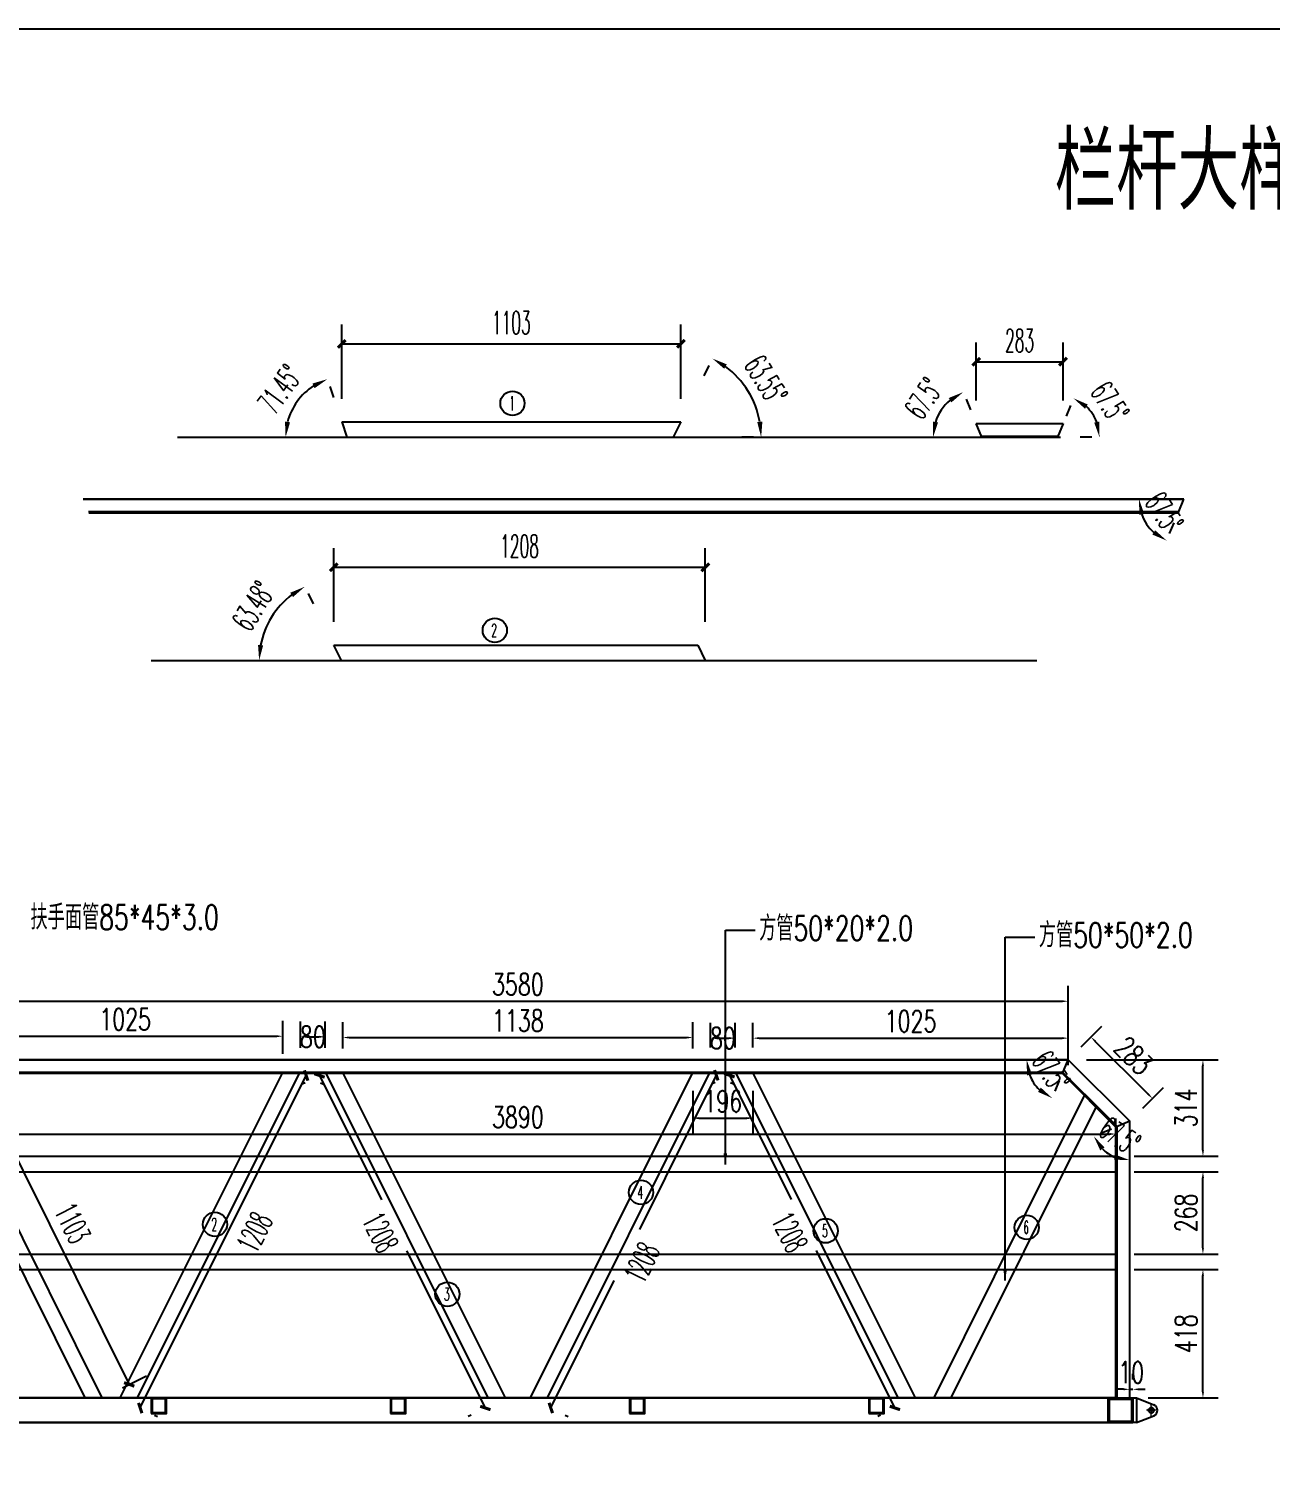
# Model space of a CAD drawing. Header units: millimetres. Extents: x 482615 to 507043, y 486319 to 505296.
# Drawn here: x 498500 to 502537, y 500615 to 505296 of the extents above; entities that cross this region are included whole.
import ezdxf
from ezdxf.enums import TextEntityAlignment as Align

# ---------------------------------------------------------------- set-up
doc = ezdxf.new("R2010")
doc.units = ezdxf.units.MM
doc.header["$LTSCALE"] = 1000
doc.linetypes.add('ACAD_ISO03W100', pattern=[30, 12, -18])
doc.linetypes.add('CENTER2', pattern=[28.575, 19.05, -3.175, 3.175, -3.175])
doc.layers.add('0 [HR] Dim', color=6, linetype='Continuous', lineweight=13)
for name, color, linetype in [('PUB_DIM', 3, 'Continuous'), ('PUB_TEXT', 7, 'Continuous'), ('W-STEEL_KEEL钢龙骨', 5, 'Continuous')]:
    doc.layers.add(name, color=color, linetype=linetype)
doc.styles.add('_TCH_DIM_T3', font='SIMPLEX.shx', dxfattribs={"width": 0.494118, "bigfont": 'GBCBIG.shx'})
doc.styles.add('AIRAL', font='arial.ttf')
doc.styles.get("Standard").update_dxf_attribs({"font": 'simplex.shx', "width": 0.8, "bigfont": 'hztxt.shx'})
doc.styles.add('STANDARD_T3', font='simplex.shx', dxfattribs={"width": 0.7, "bigfont": 'hztxt.shx'})
doc.dimstyles.new('03', dxfattribs={"dimscale": 30, "dimtxt": 2.5, "dimasz": 1.2, "dimexe": 1, "dimexo": 1.5, "dimgap": 0.5, "dimtad": 1, "dimdec": 0, "dimzin": 1, "dimdsep": 46, "dimtxsty": 'AIRAL', "dimcen": 1.5, "dimclrd": 256, "dimclre": 256, "dimclrt": 7, "dimadec": 0, "dimazin": 0, "dimtfac": 1, "dimtdec": 0, "dimtix": 1, "dimtmove": 0, "dimatfit": 0, "dimfxl": 0, "dimlwd": -1, "dimlwe": -1, "dimarcsym": 0})
doc.dimstyles.new('_TCH_ARCH&&25', dxfattribs={"dimtxt": 74.375, "dimasz": 25, "dimexe": 62.5, "dimexo": 75, "dimgap": 31.5625, "dimtad": 1, "dimdec": 0, "dimzin": 0, "dimdsep": 46, "dimtxsty": '_TCH_DIM_T3', "dimblk": 'ARCHTICK', "dimcen": 0.09, "dimclrt": 7, "dimazin": 2, "dimtfac": 1, "dimtdec": 0, "dimtix": 1, "dimtmove": 2, "dimatfit": 3, "dimfxl": 0, "dimtolj": 1, "dimtzin": 0, "dimarcsym": 0})
doc.dimstyles.new('_TCH_ARROW&&25', dxfattribs={"dimtxt": 74.375, "dimasz": 50, "dimexe": 62.5, "dimexo": 75, "dimgap": 31.5625, "dimtad": 1, "dimdec": 0, "dimzin": 0, "dimdsep": 46, "dimtxsty": '_TCH_DIM_T3', "dimcen": 0.09, "dimclrt": 7, "dimazin": 2, "dimtfac": 1, "dimtdec": 0, "dimtix": 1, "dimtmove": 2, "dimatfit": 3, "dimfxl": 0, "dimtolj": 1, "dimtzin": 0, "dimarcsym": 0})
doc.dimstyles.new('W&&20', dxfattribs={"dimtxt": 70, "dimasz": 20, "dimexe": 50, "dimexo": 60, "dimgap": 20, "dimtad": 1, "dimdec": 0, "dimzin": 0, "dimdsep": 46, "dimtxsty": 'STANDARD_T3', "dimcen": 0.09, "dimclrd": 1, "dimclre": 1, "dimclrt": 7, "dimazin": 2, "dimtfac": 1, "dimtdec": 0, "dimtix": 1, "dimtmove": 2, "dimatfit": 3, "dimfxl": 0, "dimtolj": 1, "dimtzin": 0, "dimarcsym": 0})

# ---------------------------------------------------------------- blocks, each defined once
blk = doc.blocks.new('*D68')
at = {"color": 1, "lineweight": -2, "transparency": 16777216}
for p, q in [((501922.8, 501985.5), (501989.8, 502052.5)), ((502140.3, 501831.3), (501968.6, 502003)), ((502122.8, 501785.5), (502189.8, 501852.5))]:
    blk.add_line(p, q, dxfattribs=at)
at = {"color": 1, "transparency": 16777216}
for points in [[(501971, 502005.4), (501966.3, 502000.7), (501954.5, 502017.2)], [(502142.7, 501833.7), (502138, 501829), (502154.5, 501817.2)]]:
    blk.add_solid(points, dxfattribs=at)
at = {"layer": 'Defpoints', "color": 0, "transparency": 16777216}
for p in [(501954.5, 502017.2), (501880.4, 501943.1), (502080.4, 501743.1)]:
    blk.add_point(p, dxfattribs=at)
at = {"color": 7, "transparency": 16777216, "insert": (502093.4, 501956.1), "char_height": 70, "attachment_point": 5, "rotation": 315, "style": 'STANDARD_T3'}
blk.add_mtext('\\A1;283', dxfattribs=at)
blk = doc.blocks.new('*D43')
at = {"color": 1, "lineweight": -2, "transparency": 16777216}
for p, q in [((498300.4, 501925.3), (498300.4, 502183.5)), ((501880.4, 501925.3), (501880.4, 502183.5)), ((498320.4, 502133.5), (501860.4, 502133.5))]:
    blk.add_line(p, q, dxfattribs=at)
at = {"color": 1, "transparency": 16777216}
for points in [[(498320.4, 502136.8), (498320.4, 502130.1), (498300.4, 502133.5)], [(501860.4, 502136.8), (501860.4, 502130.1), (501880.4, 502133.5)]]:
    blk.add_solid(points, dxfattribs=at)
at = {"layer": 'Defpoints', "color": 0, "transparency": 16777216}
for p in [(501880.4, 502133.5), (498300.4, 501865.3), (501880.4, 501865.3)]:
    blk.add_point(p, dxfattribs=at)
at = {"color": 7, "transparency": 16777216, "insert": (500090.4, 502188.5), "char_height": 70, "attachment_point": 5, "style": 'STANDARD_T3'}
blk.add_mtext('\\A1;3580', dxfattribs=at)
blk = doc.blocks.new('*D69')
at = {"color": 1, "lineweight": -2, "transparency": 16777216}
for p, q in [((502080.4, 500903.1), (502080.4, 500921.3)), ((502090.4, 500903.1), (502090.4, 500921.3)), ((502060.4, 500871.3), (502040.4, 500871.3)), ((502080.4, 500871.3), (502090.4, 500871.3)), ((502110.4, 500871.3), (502130.4, 500871.3))]:
    blk.add_line(p, q, dxfattribs=at)
at = {"color": 1, "transparency": 16777216}
for points in [[(502060.4, 500874.6), (502060.4, 500867.9), (502080.4, 500871.3)], [(502110.4, 500874.6), (502110.4, 500867.9), (502090.4, 500871.3)]]:
    blk.add_solid(points, dxfattribs=at)
at = {"layer": 'Defpoints', "color": 0, "transparency": 16777216}
for p in [(502080.4, 500843.1), (502090.4, 500871.3), (502090.4, 500843.1)]:
    blk.add_point(p, dxfattribs=at)
at = {"color": 7, "transparency": 16777216, "insert": (502085.4, 500926.3), "char_height": 70, "attachment_point": 5, "style": 'STANDARD_T3'}
blk.add_mtext('\\A1;10', dxfattribs=at)
blk = doc.blocks.new('*D70')
at = {"color": 1, "lineweight": -2, "transparency": 16777216}
for p, q in [((502095.4, 501261.1), (502368.6, 501261.1)), ((502318.6, 500863.1), (502318.6, 501241.1)), ((502140.4, 500843.1), (502368.6, 500843.1))]:
    blk.add_line(p, q, dxfattribs=at)
at = {"color": 1, "transparency": 16777216}
for points in [[(502315.2, 501241.1), (502321.9, 501241.1), (502318.6, 501261.1)], [(502315.2, 500863.1), (502321.9, 500863.1), (502318.6, 500843.1)]]:
    blk.add_solid(points, dxfattribs=at)
at = {"layer": 'Defpoints', "color": 0, "transparency": 16777216}
for p in [(502035.4, 501261.1), (502318.6, 501261.1), (502080.4, 500843.1)]:
    blk.add_point(p, dxfattribs=at)
at = {"color": 7, "transparency": 16777216, "insert": (502263.6, 501052.1), "char_height": 70, "attachment_point": 5, "rotation": 90, "style": 'STANDARD_T3'}
blk.add_mtext('\\A1;418', dxfattribs=at)
blk = doc.blocks.new('*D71')
at = {"color": 1, "lineweight": -2, "transparency": 16777216}
for p, q in [((502095.4, 501579.1), (502368.6, 501579.1)), ((502318.6, 501331.1), (502318.6, 501559.1)), ((502095.4, 501311.1), (502368.6, 501311.1))]:
    blk.add_line(p, q, dxfattribs=at)
at = {"color": 1, "transparency": 16777216}
for points in [[(502315.2, 501559.1), (502321.9, 501559.1), (502318.6, 501579.1)], [(502315.2, 501331.1), (502321.9, 501331.1), (502318.6, 501311.1)]]:
    blk.add_solid(points, dxfattribs=at)
at = {"layer": 'Defpoints', "color": 0, "transparency": 16777216}
for p in [(502035.4, 501579.1), (502318.6, 501579.1), (502035.4, 501311.1)]:
    blk.add_point(p, dxfattribs=at)
at = {"color": 7, "transparency": 16777216, "insert": (502263.6, 501445.1), "char_height": 70, "attachment_point": 5, "rotation": 90, "style": 'STANDARD_T3'}
blk.add_mtext('\\A1;268', dxfattribs=at)
blk = doc.blocks.new('*D72')
at = {"color": 1, "lineweight": -2, "transparency": 16777216}
for p, q in [((501940.4, 501943.1), (502368.6, 501943.1)), ((502318.6, 501649.1), (502318.6, 501923.1)), ((502095.4, 501629.1), (502368.6, 501629.1))]:
    blk.add_line(p, q, dxfattribs=at)
at = {"color": 1, "transparency": 16777216}
for points in [[(502315.2, 501923.1), (502321.9, 501923.1), (502318.6, 501943.1)], [(502315.2, 501649.1), (502321.9, 501649.1), (502318.6, 501629.1)]]:
    blk.add_solid(points, dxfattribs=at)
at = {"layer": 'Defpoints', "color": 0, "transparency": 16777216}
for p in [(501880.4, 501943.1), (502318.6, 501943.1), (502035.4, 501629.1)]:
    blk.add_point(p, dxfattribs=at)
at = {"color": 7, "transparency": 16777216, "insert": (502263.6, 501786.1), "char_height": 70, "attachment_point": 5, "rotation": 90, "style": 'STANDARD_T3'}
blk.add_mtext('\\A1;314', dxfattribs=at)
blk = doc.blocks.new('*D54')
at = {"color": 1, "lineweight": -2, "transparency": 16777216}
for p, q in [((498300.4, 502003.1), (498300.4, 502069.7)), ((499325.6, 501962.1), (499325.6, 502069.7)), ((498320.4, 502019.7), (499305.6, 502019.7))]:
    blk.add_line(p, q, dxfattribs=at)
at = {"color": 1, "transparency": 16777216}
for points in [[(498320.4, 502023.1), (498320.4, 502016.4), (498300.4, 502019.7)], [(499305.6, 502023.1), (499305.6, 502016.4), (499325.6, 502019.7)]]:
    blk.add_solid(points, dxfattribs=at)
at = {"layer": 'Defpoints', "color": 0, "transparency": 16777216}
for p in [(499325.6, 502019.7), (498300.4, 501943.1), (499325.6, 501902.1)]:
    blk.add_point(p, dxfattribs=at)
at = {"color": 7, "transparency": 16777216, "insert": (498813, 502074.7), "char_height": 70, "attachment_point": 5, "style": 'STANDARD_T3'}
blk.add_mtext('\\A1;1025', dxfattribs=at)
blk = doc.blocks.new('*D55')
at = {"color": 1, "lineweight": -2, "transparency": 16777216}
for p, q in [((499383.5, 501982.4), (499383.5, 502067.8)), ((499463.5, 501982.4), (499463.5, 502067.8)), ((499403.5, 502017.8), (499443.5, 502017.8))]:
    blk.add_line(p, q, dxfattribs=at)
at = {"color": 1, "transparency": 16777216}
for points in [[(499403.5, 502021.1), (499403.5, 502014.4), (499383.5, 502017.8)], [(499443.5, 502021.1), (499443.5, 502014.4), (499463.5, 502017.8)]]:
    blk.add_solid(points, dxfattribs=at)
at = {"layer": 'Defpoints', "color": 0, "transparency": 16777216}
for p in [(499463.5, 502017.8), (499383.5, 501922.4), (499463.5, 501922.4)]:
    blk.add_point(p, dxfattribs=at)
at = {"color": 7, "transparency": 16777216, "insert": (499423.5, 502017.8), "char_height": 70, "attachment_point": 5, "style": 'STANDARD_T3'}
blk.add_mtext('\\A1;80', dxfattribs=at)
blk = doc.blocks.new('*D56')
at = {"color": 1, "lineweight": -2, "transparency": 16777216}
for p, q in [((499521.3, 501979.6), (499521.3, 502065.5)), ((500659.3, 501979.6), (500659.3, 502065.5)), ((499541.3, 502015.5), (500639.3, 502015.5))]:
    blk.add_line(p, q, dxfattribs=at)
at = {"color": 1, "transparency": 16777216}
for points in [[(499541.3, 502018.9), (499541.3, 502012.2), (499521.3, 502015.5)], [(500639.3, 502018.9), (500639.3, 502012.2), (500659.3, 502015.5)]]:
    blk.add_solid(points, dxfattribs=at)
at = {"layer": 'Defpoints', "color": 0, "transparency": 16777216}
for p in [(500659.3, 502015.5), (499521.3, 501919.6), (500659.3, 501919.6)]:
    blk.add_point(p, dxfattribs=at)
at = {"color": 7, "transparency": 16777216, "insert": (500090.3, 502070.5), "char_height": 70, "attachment_point": 5, "style": 'STANDARD_T3'}
blk.add_mtext('\\A1;1138', dxfattribs=at)
blk = doc.blocks.new('*D57')
at = {"color": 1, "lineweight": -2, "transparency": 16777216}
for p, q in [((500717.1, 501982.8), (500717.1, 502063.4)), ((500797.1, 501982.8), (500797.1, 502063.4)), ((500737.1, 502013.4), (500777.1, 502013.4))]:
    blk.add_line(p, q, dxfattribs=at)
at = {"color": 1, "transparency": 16777216}
for points in [[(500737.1, 502016.8), (500737.1, 502010.1), (500717.1, 502013.4)], [(500777.1, 502016.8), (500777.1, 502010.1), (500797.1, 502013.4)]]:
    blk.add_solid(points, dxfattribs=at)
at = {"layer": 'Defpoints', "color": 0, "transparency": 16777216}
for p in [(500797.1, 502013.4), (500717.1, 501922.8), (500797.1, 501922.8)]:
    blk.add_point(p, dxfattribs=at)
at = {"color": 7, "transparency": 16777216, "insert": (500757.1, 502013.4), "char_height": 70, "attachment_point": 5, "style": 'STANDARD_T3'}
blk.add_mtext('\\A1;80', dxfattribs=at)
blk = doc.blocks.new('*D58')
at = {"color": 1, "lineweight": -2, "transparency": 16777216}
for p, q in [((500855, 501982.8), (500855, 502063.4)), ((501880.4, 502023.8), (501880.4, 502063.4)), ((500875, 502013.4), (501860.4, 502013.4))]:
    blk.add_line(p, q, dxfattribs=at)
at = {"color": 1, "transparency": 16777216}
for points in [[(500875, 502016.8), (500875, 502010.1), (500855, 502013.4)], [(501860.4, 502016.8), (501860.4, 502010.1), (501880.4, 502013.4)]]:
    blk.add_solid(points, dxfattribs=at)
at = {"layer": 'Defpoints', "color": 0, "transparency": 16777216}
for p in [(501880.4, 502013.4), (501880.4, 501963.8), (500855, 501922.8)]:
    blk.add_point(p, dxfattribs=at)
at = {"color": 7, "transparency": 16777216, "insert": (501367.7, 502068.4), "char_height": 70, "attachment_point": 5, "style": 'STANDARD_T3'}
blk.add_mtext('\\A1;1025', dxfattribs=at)
blk = doc.blocks.new('220')
at = {"color": 7}
for points in [[(114346.7, -77376.5), (114396.7, -77376.5), (114396.7, -77326.5), (114346.7, -77326.5)], [(114349.7, -77373.5), (114393.7, -77373.5), (114393.7, -77329.5), (114349.7, -77329.5)]]:
    blk.add_lwpolyline(points, close=True, dxfattribs=at)
blk = doc.blocks.new('*D64')
at = {"color": 1, "lineweight": -2, "transparency": 16777216}
for p, q in [((500659.3, 501842.1), (500659.3, 501703.2)), ((500855, 501842.1), (500855, 501703.2)), ((500679.3, 501753.2), (500835, 501753.2))]:
    blk.add_line(p, q, dxfattribs=at)
at = {"color": 1, "transparency": 16777216}
for points in [[(500679.3, 501756.6), (500679.3, 501749.9), (500659.3, 501753.2)], [(500835, 501756.6), (500835, 501749.9), (500855, 501753.2)]]:
    blk.add_solid(points, dxfattribs=at)
at = {"layer": 'Defpoints', "color": 0, "transparency": 16777216}
for p in [(500659.3, 501902.1), (500855, 501902.1), (500855, 501753.2)]:
    blk.add_point(p, dxfattribs=at)
at = {"color": 7, "transparency": 16777216, "insert": (500757.1, 501808.2), "char_height": 70, "attachment_point": 5, "style": 'STANDARD_T3'}
blk.add_mtext('\\A1;196', dxfattribs=at)
blk = doc.blocks.new('*D81')
at = {"color": 1, "lineweight": -2, "transparency": 16777216}
for p, q in [((498145.4, 501689.1), (498145.4, 501751.6)), ((502035.4, 501689.1), (502035.4, 501751.6)), ((498165.4, 501701.6), (502015.4, 501701.6))]:
    blk.add_line(p, q, dxfattribs=at)
at = {"color": 1, "transparency": 16777216}
for points in [[(498165.4, 501704.9), (498165.4, 501698.3), (498145.4, 501701.6)], [(502015.4, 501704.9), (502015.4, 501698.3), (502035.4, 501701.6)]]:
    blk.add_solid(points, dxfattribs=at)
at = {"layer": 'Defpoints', "color": 0, "transparency": 16777216}
for p in [(502035.4, 501701.6), (498145.4, 501629.1), (502035.4, 501629.1)]:
    blk.add_point(p, dxfattribs=at)
at = {"color": 7, "transparency": 16777216, "insert": (500090.4, 501756.6), "char_height": 70, "attachment_point": 5, "style": 'STANDARD_T3'}
blk.add_mtext('\\A1;3890', dxfattribs=at)
blk = doc.blocks.new('滚轮支架 -left')
for p, q in [((-50, 10), (-22.4, 81)), ((50, 10), (22.4, 81))]:
    blk.add_line(p, q)
at = {"color": 3, "linetype": 'CENTER2'}
for p, q in [((-15, 70), (15, 70)), ((0, 85), (0, 55))]:
    blk.add_line(p, q, dxfattribs=at)
blk.add_lwpolyline([(-50, 10), (50, 10), (50, -5), (-50, -5)], close=True)
blk.add_circle((0, 70), 11)
blk.add_arc((0, 70), 25, 26.19556, 153.80444)
blk = doc.blocks.new('asasd')
at = {"layer": '0 [HR] Dim', "color": 3, "linetype": 'CENTER2'}
for p, q in [((502185.4, 500813.1), (502145.4, 500813.1)), ((502185.4, 500813.1), (502145.4, 500813.1)), ((502165.4, 500785.1), (502165.4, 500841.1)), ((502165.4, 500785.1), (502165.4, 500841.1))]:
    blk.add_line(p, q, dxfattribs=at)
at = {"rotation": 270}
blk.add_blockref('滚轮支架 -left', (502095.4, 500813.1), dxfattribs=at)
blk.add_blockref('滚轮支架 -left', (502095.4, 500813.1), dxfattribs=at)
blk = doc.blocks.new('*D122')
at = {"layer": 'Defpoints', "color": 0, "transparency": 16777216}
for p in [(501695.2, 501943.1), (501880.4, 501943.1), (501755.5, 501891.4), (501809.5, 501772)]:
    blk.add_point(p, dxfattribs=at)
at = {"layer": 'PUB_DIM', "color": 0, "lineweight": -2, "transparency": 16777216}
for p, q in [((501770.2, 501943.1), (501807.7, 501943.1)), ((501838.2, 501841.3), (501852.6, 501875.9))]:
    blk.add_line(p, q, dxfattribs=at)
blk.add_arc((501880.4, 501943.1), 135.2, 201.3162, 226.1838, dxfattribs=at)
at = {"layer": 'PUB_DIM', "color": 0, "transparency": 16777216}
for points in [[(501746.3, 501892.4), (501762.6, 501895.5), (501745.2, 501943.1)], [(501791.4, 501852.5), (501782.2, 501838.6), (501828.7, 501818.2)]]:
    blk.add_solid(points, dxfattribs=at)
at = {"layer": 'PUB_DIM', "color": 7, "transparency": 16777216, "insert": (501825.2, 501906.2), "char_height": 74.38, "attachment_point": 5, "rotation": 303.75, "style": '_TCH_DIM_T3'}
blk.add_mtext('\\A1;67.5°', dxfattribs=at)
blk = doc.blocks.new('*D123')
at = {"layer": 'Defpoints', "color": 0, "transparency": 16777216}
for p in [(502080.4, 501743.1), (501917.4, 501675.6), (501991, 501653.7), (502080.4, 501566.6)]:
    blk.add_point(p, dxfattribs=at)
at = {"layer": 'PUB_DIM', "color": 0, "lineweight": -2, "transparency": 16777216}
for p, q in [((501986.6, 501704.3), (502021.3, 501718.6)), ((502080.4, 501641.6), (502080.4, 501679.1))]:
    blk.add_line(p, q, dxfattribs=at)
blk.add_arc((502080.4, 501743.1), 126.5, 225.3047, 247.1953, dxfattribs=at)
at = {"layer": 'PUB_DIM', "color": 0, "transparency": 16777216}
for points in [[(501984.5, 501648.5), (501998.4, 501657.8), (501963.5, 501694.7)], [(502033, 501634.7), (502029.7, 501618.3), (502080.4, 501616.6)]]:
    blk.add_solid(points, dxfattribs=at)
at = {"layer": 'PUB_DIM', "color": 7, "transparency": 16777216, "insert": (502048.3, 501695.1), "char_height": 74.38, "attachment_point": 5, "rotation": 326.25, "style": '_TCH_DIM_T3'}
blk.add_mtext('\\A1;67.5°', dxfattribs=at)
blk = doc.blocks.new('*D124')
at = {"layer": 'Defpoints', "color": 0, "transparency": 16777216}
for p in [(502061, 503765.9), (502256.4, 503765.9), (502122.1, 503710.3), (502181.6, 503585.4)]:
    blk.add_point(p, dxfattribs=at)
at = {"layer": 'PUB_DIM', "color": 0, "lineweight": -2, "transparency": 16777216}
for p, q in [((502136, 503765.9), (502173.5, 503765.9)), ((502210.3, 503654.7), (502224.7, 503689.3))]:
    blk.add_line(p, q, dxfattribs=at)
blk.add_arc((502256.4, 503765.9), 145.4, 199.8001, 227.6999, dxfattribs=at)
at = {"layer": 'PUB_DIM', "color": 0, "transparency": 16777216}
for points in [[(502111.4, 503715.2), (502127.8, 503718.1), (502111, 503765.9)], [(502163, 503665.4), (502154.1, 503651.3), (502200.8, 503631.6)]]:
    blk.add_solid(points, dxfattribs=at)
at = {"layer": 'PUB_DIM', "color": 7, "transparency": 16777216, "insert": (502192.7, 503723.3), "char_height": 74.38, "attachment_point": 5, "rotation": 303.75, "style": '_TCH_DIM_T3'}
blk.add_mtext('\\A1;67.5°', dxfattribs=at)
blk = doc.blocks.new('_ArchTick')
at = {"color": 0, "linetype": 'ByBlock', "const_width": 0.4}
blk.add_lwpolyline([(-0.5, -0.5), (0.5, 0.5)], dxfattribs=at)
blk = doc.blocks.new('*D125')
at = {"layer": 'Defpoints', "color": 0, "transparency": 16777216}
for p in [(501863.7, 504213.4), (501580.9, 504012.8), (501863.7, 504012.8)]:
    blk.add_point(p, dxfattribs=at)
at = {"layer": 'PUB_DIM', "color": 0, "lineweight": -2, "transparency": 16777216}
for p, q in [((501580.9, 504087.8), (501580.9, 504275.9)), ((501863.7, 504087.8), (501863.7, 504275.9)), ((501580.9, 504213.4), (501863.7, 504213.4))]:
    blk.add_line(p, q, dxfattribs=at)
at = {"layer": 'PUB_DIM', "color": 0, "lineweight": -2, "transparency": 16777216, "xscale": 25, "yscale": 25, "zscale": 25, "rotation": 180}
blk.add_blockref('_ArchTick', (501580.9, 504213.4), dxfattribs=at)
at = {"layer": 'PUB_DIM', "color": 0, "lineweight": -2, "transparency": 16777216, "xscale": 25, "yscale": 25, "zscale": 25}
blk.add_blockref('_ArchTick', (501863.7, 504213.4), dxfattribs=at)
at = {"layer": 'PUB_DIM', "color": 7, "transparency": 16777216, "insert": (501722.3, 504282.2), "char_height": 74.38, "attachment_point": 5, "style": '_TCH_DIM_T3'}
blk.add_mtext('\\A1;283', dxfattribs=at)
blk = doc.blocks.new('*D126')
at = {"layer": 'Defpoints', "color": 0, "transparency": 16777216}
for p in [(501519.7, 504160.7), (501487.3, 504080.1), (501390.8, 503967.8), (501599.5, 503967.8)]:
    blk.add_point(p, dxfattribs=at)
at = {"layer": 'PUB_DIM', "color": 0, "lineweight": -2, "transparency": 16777216}
for p, q in [((501548.4, 504091.4), (501562.7, 504056.7)), ((501465.8, 503967.8), (501503.3, 503967.8))]:
    blk.add_line(p, q, dxfattribs=at)
blk.add_arc((501599.5, 503967.8), 158.8, 130.621, 161.879, dxfattribs=at)
at = {"layer": 'PUB_DIM', "color": 0, "transparency": 16777216}
for points in [[(501491.8, 504095.4), (501500.6, 504081.2), (501538.8, 504114.5)], [(501456.9, 504015.9), (501440.4, 504018.5), (501440.8, 503967.8)]]:
    blk.add_solid(points, dxfattribs=at)
at = {"layer": 'PUB_DIM', "color": 7, "transparency": 16777216, "insert": (501410.4, 504094.2), "char_height": 74.38, "attachment_point": 5, "rotation": 56.25, "style": '_TCH_DIM_T3'}
blk.add_mtext('\\A1;67.5°', dxfattribs=at)
blk = doc.blocks.new('*D127')
at = {"layer": 'Defpoints', "color": 0, "transparency": 16777216}
for p in [(501916.8, 504140.8), (501971.9, 504020.3), (501845.1, 503967.8), (502032.3, 503967.8)]:
    blk.add_point(p, dxfattribs=at)
at = {"layer": 'PUB_DIM', "color": 0, "lineweight": -2, "transparency": 16777216}
for p, q in [((501888.1, 504071.5), (501873.7, 504036.8)), ((501957.3, 503967.8), (501919.8, 503967.8))]:
    blk.add_line(p, q, dxfattribs=at)
blk.add_arc((501845.1, 503967.8), 137.2, 20.995, 46.505, dxfattribs=at)
at = {"layer": 'PUB_DIM', "color": 0, "transparency": 16777216}
for points in [[(501935, 504060.4), (501944.1, 504074.3), (501897.6, 504094.6)], [(501981.4, 504018.5), (501965, 504015.5), (501982.3, 503967.8)]]:
    blk.add_solid(points, dxfattribs=at)
at = {"layer": 'PUB_DIM', "color": 7, "transparency": 16777216, "insert": (502016.4, 504082.2), "char_height": 74.38, "attachment_point": 5, "rotation": 303.75, "style": '_TCH_DIM_T3'}
blk.add_mtext('\\A1;67.5°', dxfattribs=at)
blk = doc.blocks.new('*D128')
at = {"layer": 'Defpoints', "color": 0, "transparency": 16777216}
for p in [(499454.9, 504204.1), (499399.9, 504115), (499284.9, 503967.8), (499534.2, 503967.8)]:
    blk.add_point(p, dxfattribs=at)
at = {"layer": 'PUB_DIM', "color": 0, "lineweight": -2, "transparency": 16777216}
for p, q in [((499478.7, 504133), (499490.7, 504097.4)), ((499359.9, 503967.8), (499397.4, 503967.8))]:
    blk.add_line(p, q, dxfattribs=at)
blk.add_arc((499534.2, 503967.8), 199.2, 122.9661, 165.5814, dxfattribs=at)
at = {"layer": 'PUB_DIM', "color": 0, "transparency": 16777216}
for points in [[(499422.1, 504142.5), (499429.4, 504127.4), (499470.8, 504156.7)], [(499349.5, 504016.4), (499333, 504018.5), (499334.9, 503967.8)]]:
    blk.add_solid(points, dxfattribs=at)
at = {"layer": 'PUB_DIM', "color": 7, "transparency": 16777216, "insert": (499316.6, 504124.3), "char_height": 74.38, "attachment_point": 5, "rotation": 54.2738, "style": '_TCH_DIM_T3'}
blk.add_mtext('\\A1;71.45°', dxfattribs=at)
blk = doc.blocks.new('*D129')
at = {"layer": 'Defpoints', "color": 0, "transparency": 16777216}
for p in [(500700.1, 503544.8), (499491.6, 503292), (500700.1, 503292)]:
    blk.add_point(p, dxfattribs=at)
at = {"layer": 'PUB_DIM', "color": 0, "lineweight": -2, "transparency": 16777216}
for p, q in [((499491.6, 503367), (499491.6, 503607.3)), ((500700.1, 503367), (500700.1, 503607.3)), ((499491.6, 503544.8), (500700.1, 503544.8))]:
    blk.add_line(p, q, dxfattribs=at)
at = {"layer": 'PUB_DIM', "color": 0, "lineweight": -2, "transparency": 16777216, "xscale": 25, "yscale": 25, "zscale": 25, "rotation": 180}
blk.add_blockref('_ArchTick', (499491.6, 503544.8), dxfattribs=at)
at = {"layer": 'PUB_DIM', "color": 0, "lineweight": -2, "transparency": 16777216, "xscale": 25, "yscale": 25, "zscale": 25}
blk.add_blockref('_ArchTick', (500700.1, 503544.8), dxfattribs=at)
at = {"layer": 'PUB_DIM', "color": 7, "transparency": 16777216, "insert": (500095.9, 503613.6), "char_height": 74.38, "attachment_point": 5, "style": '_TCH_DIM_T3'}
blk.add_mtext('\\A1;1208', dxfattribs=at)
blk = doc.blocks.new('*D130')
at = {"layer": 'Defpoints', "color": 0, "transparency": 16777216}
for p in [(500620.7, 504271.6), (499517.4, 504017.8), (500620.7, 504017.8)]:
    blk.add_point(p, dxfattribs=at)
at = {"layer": 'PUB_DIM', "color": 0, "lineweight": -2, "transparency": 16777216}
for p, q in [((499517.4, 504092.8), (499517.4, 504334.1)), ((500620.7, 504092.8), (500620.7, 504334.1)), ((499517.4, 504271.6), (500620.7, 504271.6))]:
    blk.add_line(p, q, dxfattribs=at)
at = {"layer": 'PUB_DIM', "color": 0, "lineweight": -2, "transparency": 16777216, "xscale": 25, "yscale": 25, "zscale": 25, "rotation": 180}
blk.add_blockref('_ArchTick', (499517.4, 504271.6), dxfattribs=at)
at = {"layer": 'PUB_DIM', "color": 0, "lineweight": -2, "transparency": 16777216, "xscale": 25, "yscale": 25, "zscale": 25}
blk.add_blockref('_ArchTick', (500620.7, 504271.6), dxfattribs=at)
at = {"layer": 'PUB_DIM', "color": 7, "transparency": 16777216, "insert": (500069, 504340.4), "char_height": 74.38, "attachment_point": 5, "style": '_TCH_DIM_T3'}
blk.add_mtext('\\A1;1103', dxfattribs=at)
blk = doc.blocks.new('*D131')
at = {"layer": 'Defpoints', "color": 0, "transparency": 16777216}
for p in [(500745.4, 504268.6), (500862.4, 504071.1), (500595.8, 503967.8), (500931.7, 503967.8)]:
    blk.add_point(p, dxfattribs=at)
at = {"layer": 'PUB_DIM', "color": 0, "lineweight": -2, "transparency": 16777216}
for p, q in [((500712, 504201.4), (500695.3, 504167.9)), ((500856.7, 503967.8), (500819.2, 503967.8))]:
    blk.add_line(p, q, dxfattribs=at)
blk.add_arc((500595.8, 503967.8), 285.9, 10.0315, 53.516, dxfattribs=at)
at = {"layer": 'PUB_DIM', "color": 0, "transparency": 16777216}
for points in [[(500761.4, 504190.6), (500770.1, 504204.8), (500723.2, 504223.8)], [(500885.7, 504018.4), (500869, 504016.9), (500881.7, 503967.8)]]:
    blk.add_solid(points, dxfattribs=at)
at = {"layer": 'PUB_DIM', "color": 7, "transparency": 16777216, "insert": (500897.3, 504154.6), "char_height": 74.38, "attachment_point": 5, "rotation": 301.7738, "style": '_TCH_DIM_T3'}
blk.add_mtext('\\A1;63.55°', dxfattribs=at)
blk = doc.blocks.new('*D132')
at = {"layer": 'Defpoints', "color": 0, "transparency": 16777216}
for p in [(499374.8, 503526.3), (499318.7, 503422.2), (499198.9, 503242), (499516.6, 503242)]:
    blk.add_point(p, dxfattribs=at)
at = {"layer": 'PUB_DIM', "color": 0, "lineweight": -2, "transparency": 16777216}
for p, q in [((499408.2, 503459.1), (499425, 503425.6)), ((499273.9, 503242), (499311.4, 503242))]:
    blk.add_line(p, q, dxfattribs=at)
blk.add_arc((499516.6, 503242), 267.6, 127.2404, 169.2808, dxfattribs=at)
at = {"layer": 'PUB_DIM', "color": 0, "transparency": 16777216}
for points in [[(499350.2, 503462.2), (499359, 503448), (499397.1, 503481.5)], [(499261.9, 503291), (499245.3, 503292.6), (499248.9, 503242)]]:
    blk.add_solid(points, dxfattribs=at)
at = {"layer": 'PUB_DIM', "color": 7, "transparency": 16777216, "insert": (499230.5, 503419), "char_height": 74.38, "attachment_point": 5, "rotation": 58.2606, "style": '_TCH_DIM_T3'}
blk.add_mtext('\\A1;63.48°', dxfattribs=at)
blk = doc.blocks.new('*D159')
at = {"layer": 'Defpoints', "color": 0, "transparency": 16777216}
for p in [(500798.9, 501902.9), (501316.7, 500810.8), (501337.1, 500820.9)]:
    blk.add_point(p, dxfattribs=at)
at = {"layer": 'PUB_DIM', "color": 0, "lineweight": -2, "transparency": 16777216}
for p, q in [((500731.7, 501869.5), (500722.6, 501865)), ((500778.5, 501892.8), (500979.5, 501488.7)), ((501316.7, 500810.8), (501062.2, 501322.5)), ((501269.9, 500787.5), (501260.8, 500782.9))]:
    blk.add_line(p, q, dxfattribs=at)
at = {"layer": 'PUB_DIM', "color": 0, "lineweight": -2, "transparency": 16777216, "xscale": 25, "yscale": 25, "zscale": 25}
for p, rotation in [((500778.5, 501892.8), 116.4446359146265), ((501316.7, 500810.8), 296.4446359146265)]:
    blk.add_blockref('_ArchTick', p, dxfattribs=dict(at, rotation=rotation))
at = {"layer": 'PUB_DIM', "color": 7, "transparency": 16777216, "insert": (500974.1, 501382.4), "char_height": 74.38, "attachment_point": 5, "rotation": 296.4446, "style": '_TCH_DIM_T3'}
blk.add_mtext('\\A1;1208', dxfattribs=at)
blk = doc.blocks.new('*D160')
at = {"layer": 'Defpoints', "color": 0, "transparency": 16777216}
for p in [(500715.4, 501902.9), (500735.7, 501892.8), (500177.2, 500820.9)]:
    blk.add_point(p, dxfattribs=at)
at = {"layer": 'PUB_DIM', "color": 0, "lineweight": -2, "transparency": 16777216}
for p, q in [((500735.7, 501892.8), (500486.1, 501390.9)), ((500782.5, 501869.5), (500791.7, 501865)), ((500197.5, 500810.8), (500403.4, 501224.7)), ((500244.3, 500787.5), (500253.5, 500782.9))]:
    blk.add_line(p, q, dxfattribs=at)
at = {"layer": 'PUB_DIM', "color": 0, "lineweight": -2, "transparency": 16777216, "xscale": 25, "yscale": 25, "zscale": 25}
for p, rotation in [((500735.7, 501892.8), 63.55536408537354), ((500197.5, 500810.8), 243.5553640853735)]:
    blk.add_blockref('_ArchTick', p, dxfattribs=dict(at, rotation=rotation))
at = {"layer": 'PUB_DIM', "color": 7, "transparency": 16777216, "insert": (500493.4, 501283.6), "char_height": 74.38, "attachment_point": 5, "rotation": 63.5554, "style": '_TCH_DIM_T3'}
blk.add_mtext('\\A1;1208', dxfattribs=at)
blk = doc.blocks.new('*D161')
at = {"layer": 'Defpoints', "color": 0, "transparency": 16777216}
for p in [(499465.4, 501902.1), (499984.7, 500810.6), (500005.1, 500820.8)]:
    blk.add_point(p, dxfattribs=at)
at = {"layer": 'PUB_DIM', "color": 0, "lineweight": -2, "transparency": 16777216}
for p, q in [((499398.3, 501868.6), (499389.2, 501864)), ((499445.1, 501891.9), (499646.8, 501487.7)), ((499984.7, 500810.6), (499729.7, 501321.6)), ((499938, 500787.3), (499928.8, 500782.7))]:
    blk.add_line(p, q, dxfattribs=at)
at = {"layer": 'PUB_DIM', "color": 0, "lineweight": -2, "transparency": 16777216, "xscale": 25, "yscale": 25, "zscale": 25}
for p, rotation in [((499445.1, 501891.9), 116.5211353453974), ((499984.7, 500810.6), 296.5211353453975)]:
    blk.add_blockref('_ArchTick', p, dxfattribs=dict(at, rotation=rotation))
at = {"layer": 'PUB_DIM', "color": 7, "transparency": 16777216, "insert": (499642.9, 501382), "char_height": 74.38, "attachment_point": 5, "rotation": 296.5211, "style": '_TCH_DIM_T3'}
blk.add_mtext('\\A1;1208', dxfattribs=at)
blk = doc.blocks.new('*D162')
at = {"layer": 'Defpoints', "color": 0, "transparency": 16777216}
for p in [(499381.5, 501902.1), (499401.8, 501891.9), (498841.9, 500820.8)]:
    blk.add_point(p, dxfattribs=at)
at = {"layer": 'PUB_DIM', "color": 0, "lineweight": -2, "transparency": 16777216}
for p, q in [((498862.2, 500810.6), (499401.8, 501891.9)), ((499448.6, 501868.6), (499457.7, 501864)), ((498909, 500787.3), (498918.1, 500782.7))]:
    blk.add_line(p, q, dxfattribs=at)
at = {"layer": 'PUB_DIM', "color": 0, "lineweight": -2, "transparency": 16777216, "xscale": 25, "yscale": 25, "zscale": 25}
for p, rotation in [((499401.8, 501891.9), 63.4788646546026), ((498862.2, 500810.6), 243.4788646546026)]:
    blk.add_blockref('_ArchTick', p, dxfattribs=dict(at, rotation=rotation))
at = {"layer": 'PUB_DIM', "color": 7, "transparency": 16777216, "insert": (499234, 501382), "char_height": 74.38, "attachment_point": 5, "rotation": 63.4789, "style": '_TCH_DIM_T3'}
blk.add_mtext('\\A1;1208', dxfattribs=at)
blk = doc.blocks.new('*D163')
at = {"layer": 'Defpoints', "color": 0, "transparency": 16777216}
for p in [(498246.1, 501830.8), (498826.2, 500887.2), (498737.6, 500843.1)]:
    blk.add_point(p, dxfattribs=at)
at = {"layer": 'PUB_DIM', "color": 0, "lineweight": -2, "transparency": 16777216}
for p, q in [((498313.3, 501864.3), (498390.7, 501902.8)), ((498334.8, 501874.9), (498826.2, 500887.2)), ((498804.7, 500876.5), (498882.2, 500915))]:
    blk.add_line(p, q, dxfattribs=at)
at = {"layer": 'PUB_DIM', "color": 0, "lineweight": -2, "transparency": 16777216, "xscale": 25, "yscale": 25, "zscale": 25}
for p, rotation in [((498334.8, 501874.9), 116.4524517137705), ((498826.2, 500887.2), 296.4524517137705)]:
    blk.add_blockref('_ArchTick', p, dxfattribs=dict(at, rotation=rotation))
at = {"layer": 'PUB_DIM', "color": 7, "transparency": 16777216, "insert": (498642, 501411.7), "char_height": 74.38, "attachment_point": 5, "rotation": 296.4525, "style": '_TCH_DIM_T3'}
blk.add_mtext('\\A1;1103', dxfattribs=at)

msp = doc.modelspace()

# ---------------------------------------------------------------- linework, layer by layer
at = {"color": 2}
for p, q in [((499517.4, 504017.8), (500620.7, 504017.8)), ((499534.2, 503967.8), (500595.8, 503967.8)), ((499491.6, 503292), (500675.2, 503292)), ((499516.6, 503242), (500700.1, 503242)), ((498797.1, 500843.1), (499325.6, 501902.1)), ((498853, 500843.1), (499381.5, 501902.1)), ((499383.5, 501902.1), (499325.6, 501902.1)), ((499463.5, 501902.1), (499521.3, 501902.1)), ((499993.9, 500843.1), (499465.4, 501902.1)), ((500049.8, 500843.1), (499521.3, 501902.1)), ((500131, 500843.1), (500659.4, 501902.1)), ((500186.8, 500843.1), (500715.3, 501902.1)), ((501327.4, 500843.1), (500798.9, 501902.1)), ((501383.3, 500843.1), (500854.8, 501902.1)), ((498246.1, 501830.8), (498737.6, 500843.1)), ((501934.6, 501830.8), (501443.2, 500843.1)), ((501971.4, 501794.1), (501934.6, 501830.8)), ((498208.8, 501793.6), (498681.7, 500843.1)), ((501971.9, 501793.6), (501499, 500843.1))]:
    msp.add_line(p, q, dxfattribs=at)
at = {"color": 3}
for p, q in [((501580.9, 504012.8), (501863.7, 504012.8)), ((501599.5, 503967.8), (501580.9, 504012.8)), ((501599.5, 503967.8), (501845.1, 503967.8)), ((498676.4, 503765.9), (502256.4, 503765.9)), ((502256.4, 503765.9), (498676.4, 503765.9)), ((502237.8, 503720.9), (502256.4, 503765.9)), ((502237.8, 503720.9), (498695, 503720.9)), ((498300.4, 501943.1), (501880.4, 501943.1)), ((501880.4, 501943.1), (498300.4, 501943.1)), ((501861.7, 501898.1), (501880.4, 501943.1)), ((501880.4, 501943.1), (502080.4, 501743.1)), ((501861.7, 501898.1), (498319, 501898.1)), ((501861.7, 501898.1), (502035.4, 501724.4)), ((502035.4, 500843.1), (502035.4, 501724.4)), ((502080.4, 500843.1), (502080.4, 501743.1)), ((498090.4, 500843.1), (502090.4, 500843.1)), ((502090.4, 500763.1), (502090.4, 500843.1)), ((502090.4, 500763.1), (502090.4, 500814.1)), ((498090.4, 500763.1), (502090.4, 500763.1))]:
    msp.add_line(p, q, dxfattribs=at)
at = {"color": 3, "linetype": 'ACAD_ISO03W100'}
for p, q in [((501597.9, 503971.8), (501846.8, 503971.8)), ((502239.4, 503724.9), (498693.4, 503724.9)), ((501863.4, 501902.1), (498317.4, 501902.1)), ((501863.4, 501902.1), (502039.4, 501726.1)), ((502039.4, 500843.1), (502039.4, 501726.1))]:
    msp.add_line(p, q, dxfattribs=at)
at = {"color": 4}
for p, q in [((501863.7, 504012.8), (501845.1, 503967.8)), ((502080.4, 501743.1), (502035.4, 501724.4))]:
    msp.add_line(p, q, dxfattribs=at)
at = {"color": 3, "lineweight": 5}
for p, q in [((502080.4, 500843.1), (502080.4, 501743.1)), ((502010.4, 500763.1), (502010.4, 500843.1)), ((502090.4, 500783.1), (502090.4, 500843.1)), ((502090.4, 500763.1), (502090.4, 500843.1)), ((498090.4, 500763.1), (502090.4, 500763.1))]:
    msp.add_line(p, q, dxfattribs=at)
at = {"color": 0}
for p, q in [((498145.4, 501629.1), (502035.4, 501629.1)), ((498145.4, 501579.1), (502035.4, 501579.1)), ((498145.4, 501311.1), (502035.4, 501311.1)), ((498145.4, 501261.1), (502035.4, 501261.1))]:
    msp.add_line(p, q, dxfattribs=at)
at = {"color": 1}
for p, q in [((502035.4, 500893.5), (502035.4, 500843.1)), ((502035.4, 500843.1), (498145.4, 500843.1)), ((502089.6, 500842.5), (502089.6, 500842.5)), ((502089.6, 500842.5), (502089.6, 500842.5))]:
    msp.add_line(p, q, dxfattribs=at)
for points in [[(499517.4, 504017.8), (499534.2, 503967.8)], [(500620.7, 504017.8), (500595.8, 503967.8)], [(498983, 503967.8), (501855.6, 503967.8)], [(499516.6, 503242), (499491.6, 503292)], [(500675.2, 503292), (500700.1, 503242)], [(498897.2, 503242), (501778.8, 503242)], [(498737.6, 500843.1), (498681.7, 500843.1)]]:
    msp.add_lwpolyline(points)
at = {"color": 3}
for points in [[(498090.4, 500843.1), (502090.4, 500843.1), (502090.4, 500763.1), (498090.4, 500763.1)], [(502010.4, 500843.1), (502090.4, 500843.1), (502090.4, 500763.1), (502010.4, 500763.1)], [(502014.4, 500839.1), (502086.4, 500839.1), (502086.4, 500767.1), (502014.4, 500767.1)]]:
    msp.add_lwpolyline(points, close=True, dxfattribs=at)
at = {"color": 3, "lineweight": 5}
for points in [[(502090.4, 500843.1), (502010.4, 500843.1), (502010.4, 500763.1), (502090.4, 500763.1)], [(502086.4, 500839.1), (502014.4, 500839.1), (502014.4, 500767.1), (502086.4, 500767.1)]]:
    msp.add_lwpolyline(points, close=True, dxfattribs=at)
at = {"layer": 'PUB_TEXT'}
for centre in [(500072.8, 504078.2), (500015.4, 503340.1), (500490.9, 501511.7), (499105.1, 501407.6), (501091.4, 501386.8), (501745.6, 501397.9), (499861.3, 501180.6)]:
    msp.add_circle(centre, 39.4, dxfattribs=at)
at = {"layer": 'W-STEEL_KEEL钢龙骨'}
msp.add_lwpolyline([(482615, 505296.3), (507042.5, 505296.3), (507042.5, 486319.3), (482615, 486319.3)], close=True, dxfattribs=at)

# ---------------------------------------------------------------- block references
at = {"color": 7}
for p in [(384550.9, 578169.5), (385328.9, 578169.5), (386106.9, 578169.5), (386884.9, 578169.5)]:
    msp.add_blockref('220', p, dxfattribs=at)
at = {"layer": 'W-STEEL_KEEL钢龙骨', "xscale": 0.8018140090120238, "yscale": 0.8018140090120238, "zscale": 0.8018140090120238}
msp.add_blockref('asasd', (99507.3, 99244.2), dxfattribs=at)

# ---------------------------------------------------------------- texts
at = {"color": 4, "char_height": 80, "width": 669.938, "attachment_point": 1, "style": 'STANDARD_T3'}
for s, insert in [('{\\C256;扶手面管85*45*3.0}', (498504.9, 502446.7)), ('{\\C256;方管50*20*2.0}', (500874.9, 502410.8)), ('{\\C256;方管50*50*2.0}', (501784.8, 502388.7))]:
    msp.add_mtext(s, dxfattribs=dict(at, insert=insert))
at = {"layer": 'PUB_TEXT', "width": 0.8}
msp.add_text('栏杆大样节点', height=250, dxfattribs=at).set_placement((501836.3, 504708))
for s, height, p, p2 in [('1', 46.4, (500068.4, 504055), (500075.5, 504055)), ('2', 41.7, (500004.3, 503319.2), (500022.1, 503319.2)), ('4', 41, (500479.2, 501491.2), (500498, 501491.2)), ('2', 41.7, (499094, 501386.7), (499111.8, 501386.7)), ('5', 41.7, (501080.3, 501365.9), (501098.1, 501365.9)), ('6', 42.3, (501735.1, 501376.7), (501751.9, 501376.7)), ('3', 41.7, (499850.2, 501159.8), (499868, 501159.8))]:
    msp.add_text(s, height=height, dxfattribs=at).set_placement(p, p2, align=Align.FIT)

# ---------------------------------------------------------------- dimensions: what is measured, and where the dimension line sits
at = {"color": 0}
for base, p1, p2, picture, middle in [((501880.4, 502133.5), (498300.4, 501865.3), (501880.4, 501865.3), '*D43', (500090.4, 502188.5)), ((499325.6, 502019.7), (498300.4, 501943.1), (499325.6, 501902.1), '*D54', (498813, 502074.7)), ((500659.3, 502015.5), (499521.3, 501919.6), (500659.3, 501919.6), '*D56', (500090.3, 502070.5)), ((501880.4, 502013.4), (500855, 501922.8), (501880.4, 501963.8), '*D58', (501367.7, 502068.4)), ((500855, 501753.2), (500659.3, 501902.1), (500855, 501902.1), '*D64', (500757.1, 501808.2)), ((502090.4, 500871.3), (502080.4, 500843.1), (502090.4, 500843.1), '*D69', (502085.4, 500926.3))]:
    dim = msp.add_linear_dim(base=base, p1=p1, p2=p2, dimstyle='W&&20', dxfattribs=at)
    dim.commit()
    dim.dimension.update_dxf_attribs({"geometry": picture, "text_midpoint": middle})
for base, p1, p2, picture, middle in [((499463.5, 502017.8), (499383.5, 501922.4), (499463.5, 501922.4), '*D55', (499423.5, 502017.8)), ((500797.1, 502013.4), (500717.1, 501922.8), (500797.1, 501922.8), '*D57', (500757.1, 502013.4))]:
    dim = msp.add_linear_dim(base=base, p1=p1, p2=p2, dimstyle='W&&20', dxfattribs=at)
    dim.commit()
    dim.dimension.update_dxf_attribs({"geometry": picture, "text_midpoint": middle, "dimtype": 128})
dim = msp.add_aligned_dim(p1=(502080.4, 501743.1), p2=(501880.4, 501943.1), distance=-104.8, dimstyle='W&&20', dxfattribs=at)
dim.commit()
dim.dimension.update_dxf_attribs({"geometry": '*D68', "text_midpoint": (502093.4, 501956.1)})
for base, p1, p2, picture, middle in [((502318.6, 501943.1), (502035.4, 501629.1), (501880.4, 501943.1), '*D72', (502263.6, 501786.1)), ((502318.6, 501579.1), (502035.4, 501311.1), (502035.4, 501579.1), '*D71', (502263.6, 501445.1)), ((502318.6, 501261.1), (502080.4, 500843.1), (502035.4, 501261.1), '*D70', (502263.6, 501052.1))]:
    dim = msp.add_linear_dim(base=base, p1=p1, p2=p2, angle=90, dimstyle='W&&20', dxfattribs=at)
    dim.commit()
    dim.dimension.update_dxf_attribs({"geometry": picture, "text_midpoint": middle})
dim = msp.add_aligned_dim(p1=(498145.4, 501629.1), p2=(502035.4, 501629.1), distance=72.5, dimstyle='W&&20')
dim.commit()
dim.dimension.update_dxf_attribs({"geometry": '*D81', "text_midpoint": (500090.4, 501756.6)})
at = {"layer": 'PUB_DIM'}
for p1, p2, distance, picture, middle in [((499517.4, 504017.8), (500620.7, 504017.8), 253.8, '*D130', (500069, 504340.4)), ((501580.9, 504012.8), (501863.7, 504012.8), 200.6, '*D125', (501722.3, 504282.2)), ((499491.6437, 503292.0313), (500700.1406, 503292.0313), 252.7794, '*D129', (500095.8921, 503613.5607)), ((498246.1, 501830.8), (498737.6, 500843.1), 99, '*D163', (498642, 501411.7))]:
    dim = msp.add_aligned_dim(p1=p1, p2=p2, distance=distance, dimstyle='_TCH_ARCH&&25', dxfattribs=at)
    dim.commit()
    dim.dimension.update_dxf_attribs({"geometry": picture, "text_midpoint": middle})
for base, center, p1, p2, picture, middle in [((500862.4011, 504071.1368), (500595.7771, 503967.8137), (500931.7212, 503967.8137), (500745.425, 504268.586), '*D131', (500897.3145, 504154.5838)), ((499399.9, 504115), (499534.2, 503967.8), (499454.9, 504204.1), (499284.9, 503967.8), '*D128', (499316.6, 504124.3)), ((501487.2899, 504080.0692), (501599.5454, 503967.8137), (501519.659, 504160.6765), (501390.7922, 503967.8137), '*D126', (501410.3834, 504094.2077)), ((501971.8812, 504020.3245), (501845.1089, 503967.8137), (502032.3262, 503967.8137), (501916.7539, 504140.78), '*D127', (502016.3645, 504082.2431)), ((502122.0702, 503710.2657), (502256.41, 503765.911), (502061.0017, 503765.911), (502181.6305, 503585.3773), '*D124', (502192.6709, 503723.3219)), ((499318.6962, 503422.2276), (499516.5958, 503242.0313), (499374.7575, 503526.2523), (499198.9487, 503242.0313), '*D132', (499230.5071, 503418.9953)), ((501755.4957, 501891.3531), (501880.3796, 501943.0817), (501695.2062, 501943.0817), (501809.5168, 501772.0038), '*D122', (501825.1506, 501906.1789)), ((501990.9618, 501653.6639), (502080.3796, 501743.0817), (501917.3556, 501675.555), (502080.3796, 501566.6259), '*D123', (502048.3199, 501695.101))]:
    dim = msp.add_angular_dim_3p(base=base, center=center, p1=p1, p2=p2, dimstyle='_TCH_ARROW&&25', dxfattribs=at)
    dim.commit()
    dim.dimension.update_dxf_attribs({"geometry": picture, "text_midpoint": middle})
for base, p1, p2, angle, picture, middle in [((499401.8, 501891.9), (498841.9, 500820.8), (499381.5, 501902.1), 63.4789, '*D162', (499234, 501382)), ((500735.7, 501892.8), (500177.2, 500820.9), (500715.4, 501902.9), 63.5554, '*D160', (500493.4, 501283.6)), ((499984.7327, 500810.61), (499465.4348, 501902.0817), (500005.0623, 500820.7553), 296.5211, '*D161', (499642.8938, 501381.9719)), ((501316.7, 500810.8), (500798.9, 501902.9), (501337.1, 500820.9), 296.4446, '*D159', (500974.1, 501382.4))]:
    dim = msp.add_linear_dim(base=base, p1=p1, p2=p2, angle=angle, dimstyle='_TCH_ARCH&&25', dxfattribs=at)
    dim.commit()
    dim.dimension.update_dxf_attribs({"geometry": picture, "text_midpoint": middle, "dimtype": 129})

# ---------------------------------------------------------------- leaders
at = {"color": 4}
for points in [[(500765.2, 501602.9), (500765.2, 502364.3), (500861.9, 502364.3)], [(501675.1, 501224.9), (501675.1, 502342.2), (501771.8, 502342.2)]]:
    msp.add_leader(points, dimstyle='03', dxfattribs=at)

doc.saveas('drawing.dxf')
